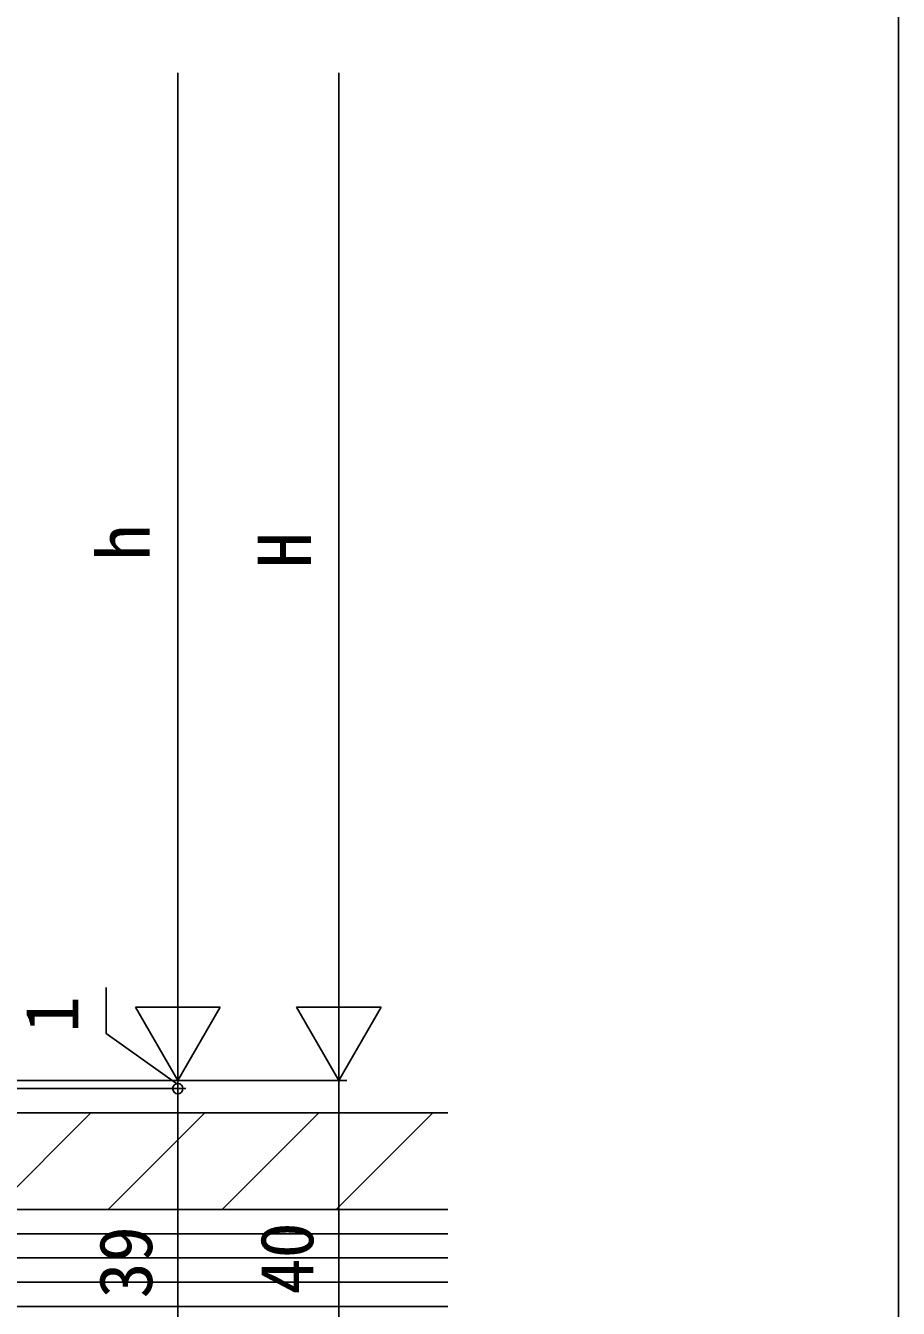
# Model space of a CAD drawing. Units: millimetres, scale not verified. Extents: x -525 to 525, y -783 to 779.
# Drawn here: x 416.7 to 525, y 350 to 509.1 of the extents above; entities that cross this region are included whole.
import ezdxf
from ezdxf.enums import TextEntityAlignment as Align

# ---------------------------------------------------------------- set-up
doc = ezdxf.new("R2010")
doc.units = ezdxf.units.MM
doc.header["$LTSCALE"] = 4
for name, color, linetype in [('0-7_YKK_D', 6, 'Continuous'), ('0-8_YKK_ZWAK', 7, 'Continuous'), ('0-9_YSS_K', 3, 'Continuous'), ('0-A_YSS_KE', 3, 'Continuous')]:
    doc.layers.add(name, color=color, linetype=linetype)
doc.styles.add('ＭＳ ゴシック', font='')
doc.styles.get('ＭＳ ゴシック').set_extended_font_data('MS Gothic')

msp = doc.modelspace()

# ---------------------------------------------------------------- linework, layer by layer
at = {"layer": '0-7_YKK_D'}
for p, q in [((435.582, 388.72), (435.582, 503.22)), ((455.582, 503.22), (455.582, 388.72)), ((435.582, 378.22), (435.582, 396.406)), ((455.582, 378.22), (455.582, 396.406)), ((435.582, 378.22), (430.332, 387.313)), ((440.832, 387.313), (430.332, 387.313)), ((435.582, 378.22), (440.832, 387.313)), ((455.582, 378.22), (450.332, 387.313)), ((460.832, 387.313), (450.332, 387.313)), ((455.582, 378.22), (460.832, 387.313)), ((435.582, 378.22), (435.582, 380.77)), ((265.982, 378.22), (456.582, 378.22)), ((265.982, 378.22), (456.582, 378.22)), ((265.982, 378.22), (436.582, 378.22)), ((265.982, 378.22), (436.582, 378.22)), ((308.082, 377.22), (436.582, 377.22)), ((308.082, 377.22), (436.582, 377.22)), ((435.582, 378.22), (435.582, 377.22)), ((435.582, 378.22), (435.582, 377.22)), ((435.582, 377.22), (435.582, 374.67)), ((435.582, 338.22), (435.582, 377.22)), ((455.582, 378.22), (455.582, 338.22))]:
    msp.add_line(p, q, dxfattribs=at)
msp.add_lwpolyline([(435.582, 377.72), (426.718, 384.06), (426.718, 389.77)], dxfattribs=at)
msp.add_circle((435.582, 377.22), 0.637, dxfattribs=at)
msp.add_circle((435.582, 377.22), 0.637, dxfattribs=at)
at = {"layer": '0-8_YKK_ZWAK'}
msp.add_lwpolyline([(-525, -782.9), (525, -782.9), (525, 747.1)], dxfattribs=at)
at = {"layer": '0-9_YSS_K'}
for p, q in [((412.804, 362.22), (424.804, 374.22)), ((426.946, 362.22), (438.946, 374.22)), ((441.088, 362.22), (453.088, 374.22)), ((455.23, 362.22), (467.23, 374.22)), ((469.082, 359.22), (317.582, 359.22)), ((469.082, 356.22), (317.582, 356.22)), ((469.082, 353.22), (317.582, 353.22)), ((469.082, 350.22), (317.582, 350.22))]:
    msp.add_line(p, q, dxfattribs=at)
at = {"layer": '0-A_YSS_KE'}
for p, q in [((292.582, 362.22), (466.082, 362.22)), ((469.082, 362.22), (317.582, 362.22))]:
    msp.add_line(p, q, dxfattribs=at)
msp.add_lwpolyline([(469.082, 374.22), (292.582, 374.22), (292.582, 359.22)], dxfattribs=at)

# ---------------------------------------------------------------- texts
at = {"layer": '0-7_YKK_D', "style": 'ＭＳ ゴシック'}
for s, p in [('h', (434.082, 442.697)), ('H', (454.082, 441.777)), ('1', (425.218, 384.179)), ('39', (434.382, 351.2)), ('40', (454.382, 351.674))]:
    msp.add_text(s, height=6.598, rotation=90, dxfattribs=at).set_placement(p, align=Align.BOTTOM_LEFT)

doc.saveas('drawing.dxf')
